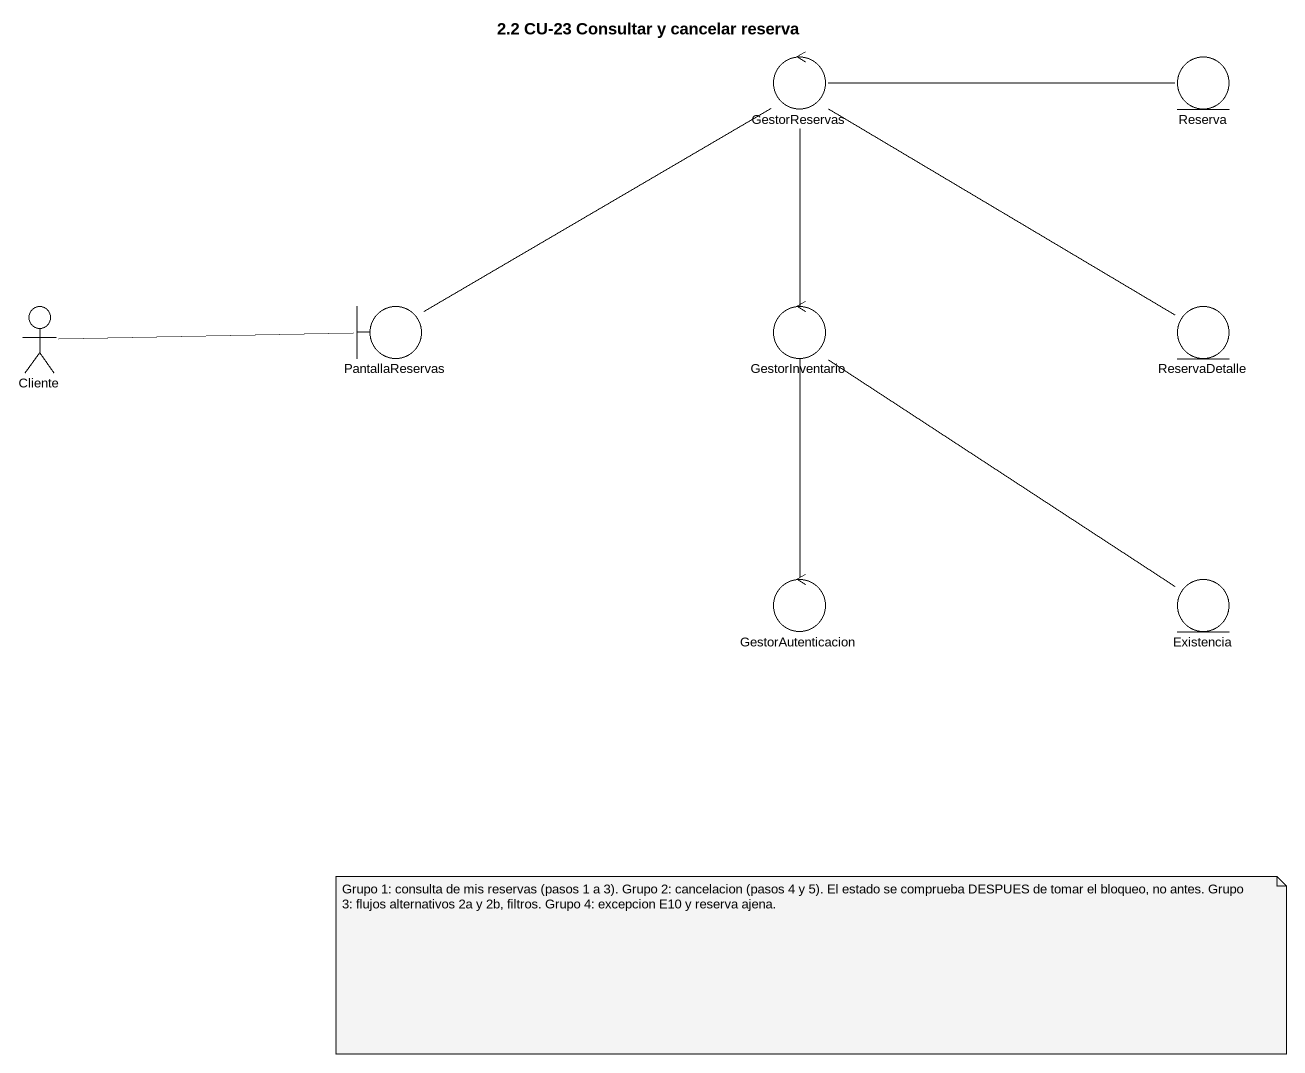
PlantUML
@startuml
title 2.2 CU-23 Consultar y cancelar reserva
control GestorReservas
entity Reserva
actor Cliente
boundary PantallaReservas
control GestorInventario
entity ReservaDetalle
control GestorAutenticacion
entity Existencia
GestorReservas -right- Reserva
GestorReservas -- GestorInventario
GestorReservas -- ReservaDetalle
GestorReservas -- GestorAutenticacion
Cliente -right- PantallaReservas
PantallaReservas -up- GestorReservas
GestorInventario -- Existencia
note as N1
  Grupo 1: consulta de mis reservas (pasos 1 a 3). Grupo 2: cancelacion (pasos 4 y 5). El estado se comprueba DESPUES de tomar el bloqueo, no antes. Grupo 3: flujos alternativos 2a y 2b, filtros. Grupo 4: excepcion E10 y reserva ajena.
end note
@enduml
